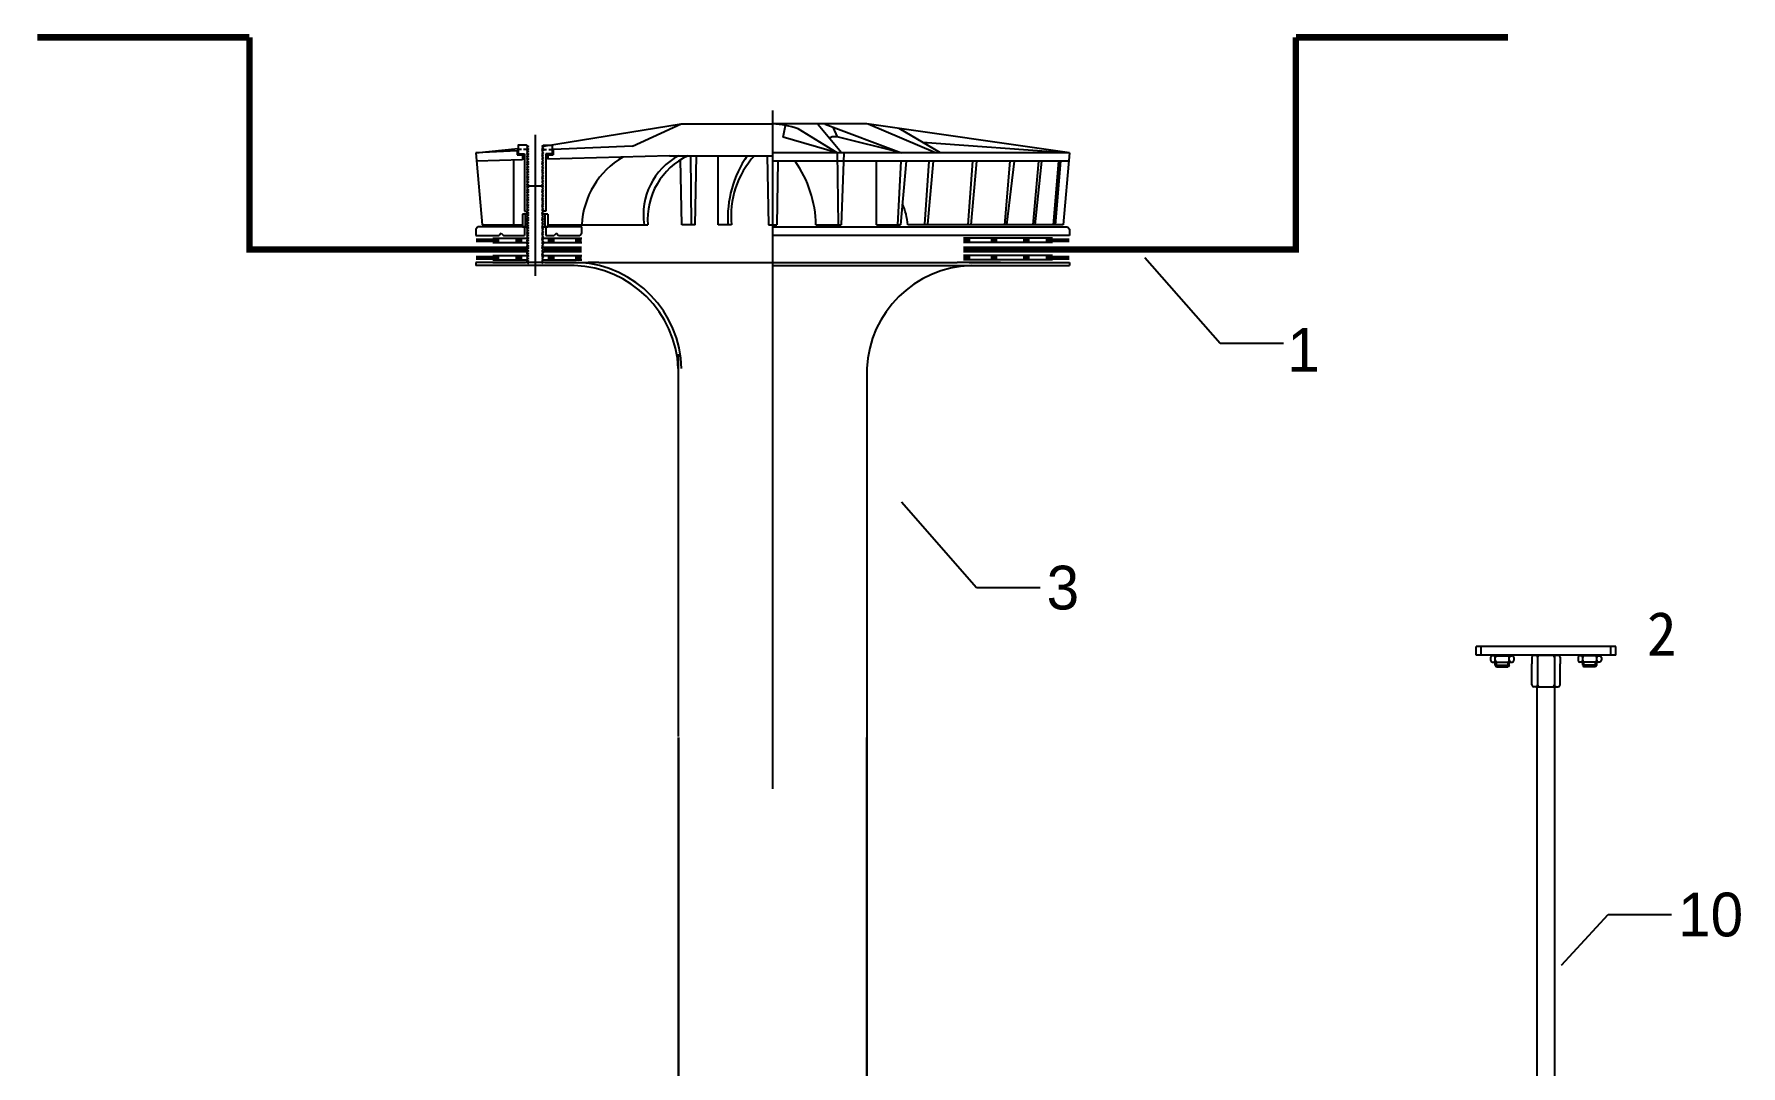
# Model space of a CAD drawing. Extents: x 1635833 to 4277885, y 16914845 to 35313750.
# Drawn here: x 2240076 to 2244760, y 17513145 to 17515974 of the extents above; entities that cross this region are included whole.
import ezdxf

# ---------------------------------------------------------------- set-up
doc = ezdxf.new("R2010")
doc.units = 0
doc.header["$LTSCALE"] = 1000
doc.header["$MEASUREMENT"] = 0
doc.linetypes.add('ACAD_ISO04W100', pattern=[30.5, 24, -3, 0.5, -3])
for name, color, linetype in [('固定系统', 7, 'Continuous'), ('文本', 4, 'Continuous'), ('斗体', 4, 'Continuous'), ('法兰', 7, 'Continuous'), ('轴线', 9, 'ACAD_ISO04W100'), ('防叶罩', 6, 'Continuous')]:
    doc.layers.add(name, color=color, linetype=linetype)
doc.layers.add('雨水管道', color=7, linetype='Continuous', lineweight=30)
doc.styles.get("Standard").update_dxf_attribs({"font": 'gbenor.shx', "bigfont": 'gbcbig.shx'})
doc.dimstyles.new('ISO-25', dxfattribs={"dimtxt": 2.5, "dimasz": 2.5, "dimexe": 1.25, "dimexo": 0.625, "dimtad": 1, "dimtxsty": 'Standard', "dimcen": 2.5, "dimadec": 0, "dimazin": 0, "dimtfac": 1, "dimtmove": 0, "dimatfit": 3, "dimfxl": 0, "dimarcsym": 0})

msp = doc.modelspace()

# ---------------------------------------------------------------- linework, layer by layer
for p, q in [((2241334.765, 17515414.683), (2241433.172, 17515414.683)), ((2241334.765, 17515403.046), (2241430.207, 17515403.046)), ((2241468.996, 17515414.683), (2241579.144, 17515414.683)), ((2241471.961, 17515403.046), (2241579.144, 17515403.046)), ((2242736.599, 17515414.683), (2242626.451, 17515414.683)), ((2242789.381, 17515414.683), (2242626.451, 17515414.683)), ((2242736.599, 17515414.683), (2242626.451, 17515414.683)), ((2242734.634, 17515414.683), (2242626.451, 17515414.683)), ((2242775.389, 17515403.046), (2242626.451, 17515403.046)), ((2242789.381, 17515403.046), (2242626.451, 17515403.046)), ((2242733.634, 17515403.046), (2242626.451, 17515403.046)), ((2242731.721, 17515403.046), (2242626.451, 17515403.046)), ((2242731.721, 17515403.046), (2242626.451, 17515403.046)), ((2242870.831, 17515414.683), (2242736.599, 17515414.683)), ((2242870.831, 17515414.683), (2242772.424, 17515414.683)), ((2242870.831, 17515414.683), (2242774.389, 17515414.683)), ((2242870.831, 17515414.683), (2242774.389, 17515414.683)), ((2242870.831, 17515403.046), (2242775.389, 17515403.046)), ((2242870.831, 17515403.046), (2242775.389, 17515403.046)), ((2242870.831, 17515403.046), (2242777.302, 17515403.046)), ((2242870.831, 17515403.046), (2242777.302, 17515403.046)), ((2241334.765, 17515366.916), (2241433.172, 17515366.916)), ((2241334.765, 17515355.28), (2241430.207, 17515355.28)), ((2241468.996, 17515366.916), (2241579.144, 17515366.916)), ((2241471.961, 17515355.28), (2241579.144, 17515355.28)), ((2242734.634, 17515366.916), (2242626.451, 17515366.916)), ((2242736.599, 17515366.916), (2242626.451, 17515366.916)), ((2242789.381, 17515366.916), (2242626.451, 17515366.916)), ((2242736.599, 17515366.916), (2242626.451, 17515366.916)), ((2242731.721, 17515355.28), (2242626.451, 17515355.28)), ((2242731.721, 17515355.28), (2242626.451, 17515355.28)), ((2242733.634, 17515355.28), (2242626.451, 17515355.28)), ((2242789.381, 17515355.28), (2242626.451, 17515355.28)), ((2242775.389, 17515355.28), (2242626.451, 17515355.28)), ((2242870.831, 17515366.916), (2242736.599, 17515366.916)), ((2242870.831, 17515366.916), (2242772.424, 17515366.916)), ((2242870.831, 17515366.916), (2242774.389, 17515366.916)), ((2242870.831, 17515366.916), (2242774.389, 17515366.916)), ((2242870.831, 17515355.28), (2242775.389, 17515355.28)), ((2242870.831, 17515355.28), (2242775.389, 17515355.28)), ((2242870.831, 17515355.28), (2242777.302, 17515355.28)), ((2242870.831, 17515355.28), (2242777.302, 17515355.28))]:
    msp.add_line(p, q)
for points, const_width in [([(2240666.952, 17515965.526), (2240085.115, 17515965.526)], 17.455), ([(2241428.092, 17515383.689), (2240666.952, 17515383.689), (2240666.952, 17515965.526)], 17.455), ([(2242626.122, 17515383.689), (2243538.643, 17515383.689), (2243538.643, 17515965.526)], 17.455), ([(2243538.643, 17515965.526), (2244120.481, 17515965.526)], 17.455), ([(2241288.797, 17515408.893), (2241353.291, 17515408.893)], 11.637), ([(2241397.072, 17515408.893), (2241415.598, 17515408.893)], 11.637), ([(2241579.144, 17515383.689), (2241474.076, 17515383.689)], 17.455), ([(2241485.917, 17515408.893), (2241504.443, 17515408.893)], 11.637), ([(2241486.116, 17515408.893), (2241504.642, 17515408.893)], 11.637), ([(2241560.618, 17515408.893), (2241579.144, 17515408.893)], 11.637), ([(2242644.977, 17515408.893), (2242626.451, 17515408.893)], 11.637), ([(2242644.977, 17515408.893), (2242626.451, 17515408.893)], 11.637), ([(2242644.977, 17515408.781), (2242626.451, 17515408.781)], 11.637), ([(2242644.977, 17515408.781), (2242626.451, 17515408.781)], 11.637), ([(2242719.48, 17515408.893), (2242700.954, 17515408.893)], 11.637), ([(2242719.48, 17515408.893), (2242700.954, 17515408.893)], 11.637), ([(2242719.48, 17515408.781), (2242700.954, 17515408.781)], 11.637), ([(2242719.48, 17515408.781), (2242700.954, 17515408.781)], 11.637), ([(2242719.679, 17515408.893), (2242701.153, 17515408.893)], 11.637), ([(2242719.679, 17515408.893), (2242701.153, 17515408.893)], 11.637), ([(2242719.679, 17515408.781), (2242701.153, 17515408.781)], 11.637), ([(2242719.679, 17515408.781), (2242701.153, 17515408.781)], 11.637), ([(2242808.524, 17515408.893), (2242789.998, 17515408.893)], 11.637), ([(2242808.524, 17515408.893), (2242789.998, 17515408.893)], 11.637), ([(2242808.524, 17515408.781), (2242789.998, 17515408.781)], 11.637), ([(2242808.524, 17515408.781), (2242789.998, 17515408.781)], 11.637), ([(2242870.831, 17515408.893), (2242852.305, 17515408.893)], 11.637), ([(2242870.831, 17515408.893), (2242852.305, 17515408.893)], 11.637), ([(2242870.831, 17515408.893), (2242852.305, 17515408.893)], 11.637), ([(2242917.024, 17515408.893), (2242852.305, 17515408.893)], 11.637), ([(2242870.831, 17515408.781), (2242852.305, 17515408.781)], 11.637), ([(2242870.831, 17515408.781), (2242852.305, 17515408.781)], 11.637), ([(2242870.831, 17515408.781), (2242852.305, 17515408.781)], 11.637), ([(2242870.831, 17515408.781), (2242852.305, 17515408.781)], 11.637), ([(2241288.797, 17515361.127), (2241353.291, 17515361.127)], 11.637), ([(2241397.072, 17515361.127), (2241415.598, 17515361.127)], 11.637), ([(2241485.917, 17515361.127), (2241504.443, 17515361.127)], 11.637), ([(2241486.116, 17515361.127), (2241504.642, 17515361.127)], 11.637), ([(2241560.618, 17515361.127), (2241579.144, 17515361.127)], 11.637), ([(2242644.977, 17515361.127), (2242626.451, 17515361.127)], 11.637), ([(2242644.977, 17515361.127), (2242626.451, 17515361.127)], 11.637), ([(2242644.977, 17515361.014), (2242626.451, 17515361.014)], 11.637), ([(2242644.977, 17515361.014), (2242626.451, 17515361.014)], 11.637), ([(2242719.48, 17515361.127), (2242700.954, 17515361.127)], 11.637), ([(2242719.48, 17515361.127), (2242700.954, 17515361.127)], 11.637), ([(2242719.48, 17515361.014), (2242700.954, 17515361.014)], 11.637), ([(2242719.48, 17515361.014), (2242700.954, 17515361.014)], 11.637), ([(2242719.679, 17515361.127), (2242701.153, 17515361.127)], 11.637), ([(2242719.679, 17515361.127), (2242701.153, 17515361.127)], 11.637), ([(2242719.679, 17515361.014), (2242701.153, 17515361.014)], 11.637), ([(2242719.679, 17515361.014), (2242701.153, 17515361.014)], 11.637), ([(2242808.524, 17515361.127), (2242789.998, 17515361.127)], 11.637), ([(2242808.524, 17515361.127), (2242789.998, 17515361.127)], 11.637), ([(2242808.524, 17515361.014), (2242789.998, 17515361.014)], 11.637), ([(2242808.524, 17515361.014), (2242789.998, 17515361.014)], 11.637), ([(2242917.024, 17515361.127), (2242852.305, 17515361.127)], 11.637), ([(2242870.831, 17515361.127), (2242852.305, 17515361.127)], 11.637), ([(2242870.831, 17515361.127), (2242852.305, 17515361.127)], 11.637), ([(2242870.831, 17515361.127), (2242852.305, 17515361.127)], 11.637), ([(2242870.831, 17515361.014), (2242852.305, 17515361.014)], 11.637), ([(2242870.831, 17515361.014), (2242852.305, 17515361.014)], 11.637), ([(2242870.831, 17515361.014), (2242852.305, 17515361.014)], 11.637), ([(2242870.831, 17515361.014), (2242852.305, 17515361.014)], 11.637)]:
    msp.add_lwpolyline(points, dxfattribs=dict(const_width=const_width))
at = {"layer": '固定系统'}
for p, q in [((2244032.903, 17514271.267), (2244032.903, 17514295.267)), ((2244416.903, 17514295.267), (2244032.903, 17514295.267)), ((2244416.903, 17514271.267), (2244032.903, 17514271.267)), ((2244047.303, 17514271.267), (2244047.303, 17514295.267)), ((2244085.703, 17514269.79), (2244077.638, 17514269.79)), ((2244085.703, 17514269.79), (2244085.703, 17514271.267)), ((2244085.703, 17514269.79), (2244124.103, 17514269.79)), ((2244085.703, 17514252.25), (2244085.703, 17514269.79)), ((2244088.758, 17514269.79), (2244088.758, 17514271.267)), ((2244121.048, 17514269.79), (2244121.048, 17514271.267)), ((2244124.103, 17514269.79), (2244124.103, 17514271.267)), ((2244124.103, 17514269.79), (2244132.167, 17514269.79)), ((2244124.103, 17514252.25), (2244124.103, 17514269.79)), ((2244192.185, 17514271.267), (2244201.863, 17514271.267)), ((2244193.07, 17514271.267), (2244256.735, 17514271.267)), ((2244201.863, 17514271.267), (2244247.943, 17514271.267)), ((2244247.943, 17514271.267), (2244257.62, 17514271.267)), ((2244325.703, 17514269.79), (2244317.638, 17514269.79)), ((2244325.703, 17514269.79), (2244325.703, 17514271.267)), ((2244325.703, 17514252.25), (2244325.703, 17514269.79)), ((2244364.103, 17514269.79), (2244325.703, 17514269.79)), ((2244328.758, 17514269.79), (2244328.758, 17514271.267)), ((2244361.048, 17514269.79), (2244361.048, 17514271.267)), ((2244364.103, 17514269.79), (2244364.103, 17514271.267)), ((2244364.103, 17514252.25), (2244364.103, 17514269.79)), ((2244364.103, 17514269.79), (2244372.167, 17514269.79)), ((2244402.503, 17514271.267), (2244402.503, 17514295.267)), ((2244416.903, 17514271.267), (2244416.903, 17514295.267)), ((2244072.838, 17514264.99), (2244072.838, 17514257.05)), ((2244077.638, 17514252.25), (2244085.703, 17514252.25)), ((2244085.703, 17514252.25), (2244124.103, 17514252.25)), ((2244085.703, 17514244.21), (2244085.703, 17514252.25)), ((2244085.703, 17514244.21), (2244124.103, 17514244.21)), ((2244085.703, 17514244.21), (2244088.758, 17514239.608)), ((2244088.758, 17514239.608), (2244088.758, 17514252.25)), ((2244088.758, 17514239.608), (2244121.048, 17514239.608)), ((2244121.048, 17514239.608), (2244121.048, 17514252.25)), ((2244124.103, 17514244.21), (2244121.048, 17514239.608)), ((2244124.103, 17514252.25), (2244132.167, 17514252.25)), ((2244124.103, 17514244.21), (2244124.103, 17514252.25)), ((2244136.967, 17514264.99), (2244136.967, 17514257.05)), ((2244186.425, 17514190.163), (2244186.425, 17514247.692)), ((2244263.38, 17514190.163), (2244263.38, 17514247.692)), ((2244312.838, 17514264.99), (2244312.838, 17514257.05)), ((2244325.703, 17514252.25), (2244317.638, 17514252.25)), ((2244325.703, 17514244.21), (2244325.703, 17514252.25)), ((2244364.103, 17514252.25), (2244325.703, 17514252.25)), ((2244325.703, 17514244.21), (2244328.758, 17514239.608)), ((2244364.103, 17514244.21), (2244325.703, 17514244.21)), ((2244328.758, 17514239.608), (2244328.758, 17514252.25)), ((2244361.048, 17514239.608), (2244328.758, 17514239.608)), ((2244361.048, 17514239.608), (2244361.048, 17514252.25)), ((2244364.103, 17514244.21), (2244361.048, 17514239.608)), ((2244364.103, 17514244.21), (2244364.103, 17514252.25)), ((2244372.167, 17514252.25), (2244364.103, 17514252.25)), ((2244376.967, 17514264.99), (2244376.967, 17514257.05)), ((2244201.863, 17514184.403), (2244192.185, 17514184.403)), ((2244201.863, 17514184.403), (2244247.943, 17514184.403)), ((2244247.943, 17514184.403), (2244257.62, 17514184.403))]:
    msp.add_line(p, q, dxfattribs=at)
at = {"layer": '固定系统', "ltscale": 0.2}
for p, q in [((2244186.425, 17514265.507), (2244186.425, 17514247.692)), ((2244201.846, 17514265.499), (2244201.846, 17514190.172)), ((2244247.959, 17514265.499), (2244247.959, 17514190.172)), ((2244263.38, 17514265.507), (2244263.38, 17514247.692)), ((2244200.755, 17512490.678), (2244200.755, 17514184.403)), ((2244248.755, 17512490.678), (2244248.755, 17514184.403))]:
    msp.add_line(p, q, dxfattribs=at)
at = {"layer": '固定系统'}
for centre, radius, start, end in [((2244077.638, 17514264.99), 4.8, 90, 180), ((2244080.916, 17514264.988), 4.8, 359.938091, 89.938091), ((2244090.489, 17514264.988), 4.8, 90.061909, 180.061909), ((2244119.316, 17514264.988), 4.8, 359.938091, 89.938091), ((2244128.889, 17514264.988), 4.8, 90.061909, 180.061909), ((2244132.167, 17514264.99), 4.8, 0, 90), ((2244192.185, 17514265.507), 5.76, 90, 180), ((2244196.119, 17514265.505), 5.76, 359.938091, 89.938091), ((2244207.606, 17514265.505), 5.76, 90.061909, 180.061909), ((2244242.199, 17514265.505), 5.76, 359.938091, 89.938091), ((2244253.686, 17514265.505), 5.76, 90.061909, 180.061909), ((2244257.62, 17514265.507), 5.76, 0, 90), ((2244317.638, 17514264.99), 4.8, 90, 180), ((2244320.916, 17514264.988), 4.8, 359.938091, 89.938091), ((2244330.489, 17514264.988), 4.8, 90.061909, 180.061909), ((2244359.316, 17514264.988), 4.8, 359.938091, 89.938091), ((2244368.889, 17514264.988), 4.8, 90.061909, 180.061909), ((2244372.167, 17514264.99), 4.8, 0, 90), ((2244077.638, 17514257.05), 4.8, 180, 270), ((2244080.916, 17514257.051), 4.8, 270.061909, 0.061909), ((2244090.489, 17514257.051), 4.8, 179.938091, 269.938091), ((2244119.316, 17514257.051), 4.8, 270.061909, 0.061909), ((2244128.889, 17514257.051), 4.8, 179.938091, 269.938091), ((2244132.167, 17514257.05), 4.8, 270, 0), ((2244317.638, 17514257.05), 4.8, 180, 270), ((2244320.916, 17514257.051), 4.8, 270.061909, 0.061909), ((2244330.489, 17514257.051), 4.8, 179.938091, 269.938091), ((2244359.316, 17514257.051), 4.8, 270.061909, 0.061909), ((2244368.889, 17514257.051), 4.8, 179.938091, 269.938091), ((2244372.167, 17514257.05), 4.8, 270, 0), ((2244192.185, 17514190.163), 5.76, 180, 270), ((2244196.119, 17514190.165), 5.76, 270.061909, 0.061909), ((2244207.606, 17514190.165), 5.76, 179.938091, 269.938091), ((2244242.199, 17514190.165), 5.76, 270.061909, 0.061909), ((2244253.686, 17514190.165), 5.76, 179.938091, 269.938091), ((2244257.62, 17514190.163), 5.76, 270, 0)]:
    msp.add_arc(centre, radius, start, end, dxfattribs=at)
at = {"layer": '斗体', "color": 3}
for p, q in [((2241413.288, 17515658.067), (2241404.419, 17515658.067)), ((2241431.689, 17515658.067), (2241419.627, 17515658.067)), ((2241421.992, 17515646.431), (2241421.992, 17515488.833)), ((2241427.81, 17515669.704), (2241433.629, 17515666.213)), ((2241433.629, 17515666.213), (2241427.81, 17515662.722)), ((2241427.81, 17515662.722), (2241433.629, 17515659.231)), ((2241433.629, 17515659.231), (2241427.81, 17515655.74)), ((2241427.81, 17515655.74), (2241433.629, 17515652.249)), ((2241433.629, 17515652.249), (2241427.81, 17515648.758)), ((2241427.81, 17515648.758), (2241433.629, 17515645.267)), ((2241433.629, 17515645.267), (2241427.81, 17515641.776)), ((2241427.81, 17515641.776), (2241433.629, 17515638.285)), ((2241433.629, 17515638.285), (2241427.81, 17515634.794)), ((2241427.81, 17515634.794), (2241433.629, 17515631.303)), ((2241433.629, 17515631.303), (2241427.81, 17515627.812)), ((2241427.81, 17515627.812), (2241433.629, 17515624.321)), ((2241474.357, 17515669.704), (2241468.539, 17515666.213)), ((2241468.539, 17515666.213), (2241474.357, 17515662.722)), ((2241474.357, 17515662.722), (2241468.539, 17515659.231)), ((2241468.539, 17515659.231), (2241474.357, 17515655.74)), ((2241474.357, 17515655.74), (2241468.539, 17515652.249)), ((2241468.539, 17515652.249), (2241474.357, 17515648.758)), ((2241474.357, 17515648.758), (2241468.539, 17515645.267)), ((2241468.539, 17515645.267), (2241474.357, 17515641.776)), ((2241474.357, 17515641.776), (2241468.539, 17515638.285)), ((2241468.539, 17515638.285), (2241474.357, 17515634.794)), ((2241474.357, 17515634.794), (2241468.539, 17515631.303)), ((2241468.539, 17515631.303), (2241474.357, 17515627.812)), ((2241474.357, 17515627.812), (2241468.539, 17515624.321)), ((2241470.479, 17515658.067), (2241482.541, 17515658.067)), ((2241480.176, 17515646.431), (2241480.176, 17515488.833)), ((2241488.762, 17515658.067), (2241497.631, 17515658.067)), ((2241433.629, 17515624.321), (2241427.81, 17515620.83)), ((2241427.81, 17515620.83), (2241433.629, 17515617.339)), ((2241433.629, 17515617.339), (2241427.81, 17515613.848)), ((2241427.81, 17515613.848), (2241433.629, 17515610.357)), ((2241433.629, 17515610.357), (2241427.81, 17515606.866)), ((2241427.81, 17515606.866), (2241433.629, 17515603.375)), ((2241433.629, 17515603.375), (2241427.81, 17515599.884)), ((2241427.81, 17515599.884), (2241433.629, 17515596.393)), ((2241433.629, 17515596.393), (2241427.81, 17515592.902)), ((2241427.81, 17515592.902), (2241433.629, 17515589.411)), ((2241433.629, 17515589.411), (2241427.81, 17515585.92)), ((2241427.81, 17515585.92), (2241433.629, 17515582.429)), ((2241433.629, 17515582.429), (2241427.81, 17515578.938)), ((2241427.81, 17515578.938), (2241433.629, 17515575.446)), ((2241468.539, 17515624.321), (2241474.357, 17515620.83)), ((2241474.357, 17515620.83), (2241468.539, 17515617.339)), ((2241468.539, 17515617.339), (2241474.357, 17515613.848)), ((2241474.357, 17515613.848), (2241468.539, 17515610.357)), ((2241468.539, 17515610.357), (2241474.357, 17515606.866)), ((2241474.357, 17515606.866), (2241468.539, 17515603.375)), ((2241468.539, 17515603.375), (2241474.357, 17515599.884)), ((2241474.357, 17515599.884), (2241468.539, 17515596.393)), ((2241468.539, 17515596.393), (2241474.357, 17515592.902)), ((2241474.357, 17515592.902), (2241468.539, 17515589.411)), ((2241468.539, 17515589.411), (2241474.357, 17515585.92)), ((2241474.357, 17515585.92), (2241468.539, 17515582.429)), ((2241468.539, 17515582.429), (2241474.357, 17515578.938)), ((2241474.357, 17515578.938), (2241468.539, 17515575.446)), ((2241433.629, 17515575.446), (2241427.81, 17515571.955)), ((2241427.81, 17515571.955), (2241433.629, 17515568.464)), ((2241433.629, 17515568.464), (2241427.81, 17515564.973)), ((2241427.81, 17515564.973), (2241433.629, 17515561.482)), ((2241433.629, 17515561.482), (2241427.81, 17515557.991)), ((2241428.914, 17515558.654), (2241427.81, 17515557.991)), ((2241427.81, 17515557.991), (2241433.629, 17515554.5)), ((2241427.81, 17515557.991), (2241433.629, 17515554.5)), ((2241433.629, 17515554.5), (2241427.81, 17515551.009)), ((2241433.629, 17515554.5), (2241427.81, 17515551.009)), ((2241427.81, 17515551.009), (2241433.629, 17515547.518)), ((2241427.81, 17515551.009), (2241433.629, 17515547.518)), ((2241433.629, 17515547.518), (2241427.81, 17515544.027)), ((2241433.629, 17515547.518), (2241427.81, 17515544.027)), ((2241427.81, 17515544.027), (2241433.629, 17515540.536)), ((2241427.81, 17515544.027), (2241433.629, 17515540.536)), ((2241433.629, 17515540.536), (2241427.81, 17515537.045)), ((2241433.629, 17515540.536), (2241427.81, 17515537.045)), ((2241427.81, 17515537.045), (2241433.629, 17515533.554)), ((2241427.81, 17515537.045), (2241433.629, 17515533.554)), ((2241433.629, 17515533.554), (2241427.81, 17515530.063)), ((2241433.629, 17515533.554), (2241427.81, 17515530.063)), ((2241433.629, 17515533.554), (2241427.81, 17515530.063)), ((2241428.914, 17515558.654), (2241473.254, 17515558.654)), ((2241468.539, 17515575.446), (2241474.357, 17515571.955)), ((2241474.357, 17515571.955), (2241468.539, 17515568.464)), ((2241468.539, 17515568.464), (2241474.357, 17515564.973)), ((2241474.357, 17515564.973), (2241468.539, 17515561.482)), ((2241468.539, 17515561.482), (2241474.357, 17515557.991)), ((2241474.357, 17515557.991), (2241468.539, 17515554.5)), ((2241474.357, 17515557.991), (2241468.539, 17515554.5)), ((2241468.539, 17515554.5), (2241474.357, 17515551.009)), ((2241468.539, 17515554.5), (2241474.357, 17515551.009)), ((2241474.357, 17515551.009), (2241468.539, 17515547.518)), ((2241474.357, 17515551.009), (2241468.539, 17515547.518)), ((2241468.539, 17515547.518), (2241474.357, 17515544.027)), ((2241468.539, 17515547.518), (2241474.357, 17515544.027)), ((2241474.357, 17515544.027), (2241468.539, 17515540.536)), ((2241474.357, 17515544.027), (2241468.539, 17515540.536)), ((2241468.539, 17515540.536), (2241474.357, 17515537.045)), ((2241468.539, 17515540.536), (2241474.357, 17515537.045)), ((2241474.357, 17515537.045), (2241468.539, 17515533.554)), ((2241474.357, 17515537.045), (2241468.539, 17515533.554)), ((2241468.539, 17515533.554), (2241474.357, 17515530.063)), ((2241468.539, 17515533.554), (2241474.357, 17515530.063)), ((2241468.539, 17515533.554), (2241474.357, 17515530.063)), ((2241473.254, 17515558.654), (2241474.357, 17515557.991)), ((2241421.992, 17515488.833), (2241428.914, 17515488.833)), ((2241427.81, 17515530.063), (2241433.629, 17515526.572)), ((2241427.81, 17515530.063), (2241433.629, 17515526.572)), ((2241427.81, 17515530.063), (2241433.629, 17515526.572)), ((2241433.629, 17515526.572), (2241427.81, 17515523.081)), ((2241433.629, 17515526.572), (2241427.81, 17515523.081)), ((2241427.81, 17515523.081), (2241433.629, 17515519.59)), ((2241427.81, 17515523.081), (2241433.629, 17515519.59)), ((2241433.629, 17515519.59), (2241427.81, 17515516.099)), ((2241433.629, 17515519.59), (2241427.81, 17515516.099)), ((2241427.81, 17515516.099), (2241433.629, 17515512.608)), ((2241427.81, 17515516.099), (2241433.629, 17515512.608)), ((2241433.629, 17515512.608), (2241427.81, 17515509.117)), ((2241433.629, 17515512.608), (2241427.81, 17515509.117)), ((2241428.914, 17515509.779), (2241427.81, 17515509.117)), ((2241427.81, 17515509.117), (2241433.629, 17515505.626)), ((2241433.629, 17515505.626), (2241427.81, 17515502.135)), ((2241427.81, 17515502.135), (2241433.629, 17515498.644)), ((2241433.629, 17515498.644), (2241427.81, 17515495.153)), ((2241427.81, 17515495.153), (2241433.629, 17515491.662)), ((2241433.629, 17515491.662), (2241427.81, 17515488.171)), ((2241427.81, 17515488.171), (2241433.629, 17515484.68)), ((2241433.629, 17515484.68), (2241427.81, 17515481.189)), ((2241474.357, 17515530.063), (2241468.539, 17515526.572)), ((2241474.357, 17515530.063), (2241468.539, 17515526.572)), ((2241474.357, 17515530.063), (2241468.539, 17515526.572)), ((2241468.539, 17515526.572), (2241474.357, 17515523.081)), ((2241468.539, 17515526.572), (2241474.357, 17515523.081)), ((2241474.357, 17515523.081), (2241468.539, 17515519.59)), ((2241474.357, 17515523.081), (2241468.539, 17515519.59)), ((2241468.539, 17515519.59), (2241474.357, 17515516.099)), ((2241468.539, 17515519.59), (2241474.357, 17515516.099)), ((2241474.357, 17515516.099), (2241468.539, 17515512.608)), ((2241474.357, 17515516.099), (2241468.539, 17515512.608)), ((2241468.539, 17515512.608), (2241474.357, 17515509.117)), ((2241468.539, 17515512.608), (2241474.357, 17515509.117)), ((2241474.357, 17515509.117), (2241468.539, 17515505.626)), ((2241468.539, 17515505.626), (2241474.357, 17515502.135)), ((2241474.357, 17515502.135), (2241468.539, 17515498.644)), ((2241468.539, 17515498.644), (2241474.357, 17515495.153)), ((2241474.357, 17515495.153), (2241468.539, 17515491.662)), ((2241468.539, 17515491.662), (2241474.357, 17515488.171)), ((2241474.357, 17515488.171), (2241468.539, 17515484.68)), ((2241468.539, 17515484.68), (2241474.357, 17515481.189)), ((2241473.254, 17515511.578), (2241474.357, 17515510.916)), ((2241480.176, 17515488.833), (2241473.254, 17515488.833)), ((2241416.174, 17515480.394), (2241416.174, 17515445.484)), ((2241432.146, 17515480.394), (2241416.174, 17515480.394)), ((2241416.174, 17515445.484), (2241432.146, 17515445.484)), ((2241424.16, 17515480.394), (2241424.16, 17515445.484)), ((2241427.81, 17515481.189), (2241433.629, 17515477.698)), ((2241433.629, 17515477.698), (2241427.81, 17515474.207)), ((2241427.81, 17515474.207), (2241433.629, 17515470.716)), ((2241433.629, 17515470.716), (2241427.81, 17515467.225)), ((2241427.81, 17515467.225), (2241433.629, 17515463.734)), ((2241433.629, 17515463.734), (2241427.81, 17515460.243)), ((2241427.81, 17515460.243), (2241433.629, 17515456.752)), ((2241433.629, 17515456.752), (2241427.81, 17515453.261)), ((2241427.81, 17515453.261), (2241433.629, 17515449.77)), ((2241433.629, 17515449.77), (2241427.81, 17515446.279)), ((2241427.81, 17515446.279), (2241433.629, 17515442.788)), ((2241433.629, 17515442.867), (2241427.81, 17515439.376)), ((2241427.81, 17515439.376), (2241433.629, 17515435.885)), ((2241474.357, 17515481.189), (2241468.539, 17515477.698)), ((2241468.539, 17515477.698), (2241474.357, 17515474.207)), ((2241474.357, 17515474.207), (2241468.539, 17515470.716)), ((2241468.539, 17515470.716), (2241474.357, 17515467.225)), ((2241474.357, 17515467.225), (2241468.539, 17515463.734)), ((2241468.539, 17515463.734), (2241474.357, 17515460.243)), ((2241474.357, 17515460.243), (2241468.539, 17515456.752)), ((2241468.539, 17515456.752), (2241474.357, 17515453.261)), ((2241474.357, 17515453.261), (2241468.539, 17515449.77)), ((2241468.539, 17515449.77), (2241474.357, 17515446.279)), ((2241474.357, 17515446.279), (2241468.539, 17515442.788)), ((2241468.539, 17515442.867), (2241474.357, 17515439.376)), ((2241474.357, 17515439.376), (2241468.539, 17515435.885)), ((2241485.994, 17515480.394), (2241470.022, 17515480.394)), ((2241470.022, 17515445.484), (2241485.994, 17515445.484)), ((2241478.008, 17515480.394), (2241478.008, 17515445.484)), ((2241485.994, 17515480.394), (2241485.994, 17515445.484)), ((2241433.629, 17515435.885), (2241427.81, 17515432.394)), ((2241427.81, 17515432.394), (2241433.629, 17515428.903)), ((2241433.629, 17515428.903), (2241427.81, 17515425.412)), ((2241427.81, 17515425.412), (2241433.629, 17515421.921)), ((2241433.629, 17515421.921), (2241427.81, 17515418.43)), ((2241427.81, 17515418.43), (2241433.629, 17515414.939)), ((2241433.629, 17515414.939), (2241427.81, 17515411.448)), ((2241427.81, 17515411.448), (2241433.629, 17515407.957)), ((2241433.629, 17515407.957), (2241427.81, 17515404.466)), ((2241427.81, 17515404.466), (2241433.629, 17515400.975)), ((2241427.81, 17515404.466), (2241433.629, 17515400.975)), ((2241433.629, 17515400.975), (2241427.81, 17515397.484)), ((2241427.81, 17515397.484), (2241433.629, 17515393.993)), ((2241433.629, 17515393.993), (2241427.81, 17515390.502)), ((2241468.539, 17515435.885), (2241474.357, 17515432.394)), ((2241474.357, 17515432.394), (2241468.539, 17515428.903)), ((2241468.539, 17515428.903), (2241474.357, 17515425.412)), ((2241474.357, 17515425.412), (2241468.539, 17515421.921)), ((2241468.539, 17515421.921), (2241474.357, 17515418.43)), ((2241474.357, 17515418.43), (2241468.539, 17515414.939)), ((2241468.539, 17515414.939), (2241474.357, 17515411.448)), ((2241474.357, 17515411.448), (2241468.539, 17515407.957)), ((2241468.539, 17515407.957), (2241474.357, 17515404.466)), ((2241474.357, 17515404.466), (2241468.539, 17515400.975)), ((2241474.357, 17515404.466), (2241468.539, 17515400.975)), ((2241468.539, 17515400.975), (2241474.357, 17515397.484)), ((2241474.357, 17515397.484), (2241468.539, 17515393.993)), ((2241468.539, 17515393.993), (2241474.357, 17515390.502)), ((2241427.81, 17515390.502), (2241433.629, 17515387.011)), ((2241433.629, 17515387.011), (2241427.81, 17515383.52)), ((2241427.81, 17515383.52), (2241433.629, 17515380.029)), ((2241433.629, 17515380.029), (2241427.81, 17515376.538)), ((2241427.81, 17515376.538), (2241433.629, 17515373.046)), ((2241433.629, 17515373.046), (2241427.81, 17515369.555)), ((2241427.81, 17515369.555), (2241433.629, 17515366.064)), ((2241427.81, 17515369.551), (2241433.629, 17515366.06)), ((2241433.629, 17515366.06), (2241427.81, 17515362.569)), ((2241427.81, 17515362.569), (2241433.629, 17515359.078)), ((2241433.629, 17515359.078), (2241427.81, 17515355.587)), ((2241427.81, 17515355.587), (2241433.629, 17515352.096)), ((2241433.629, 17515352.096), (2241427.81, 17515348.605)), ((2241427.81, 17515348.605), (2241433.629, 17515345.114)), ((2241474.357, 17515390.502), (2241468.539, 17515387.011)), ((2241468.539, 17515387.011), (2241474.357, 17515383.52)), ((2241474.357, 17515383.52), (2241468.539, 17515380.029)), ((2241468.539, 17515380.029), (2241474.357, 17515376.538)), ((2241474.357, 17515376.538), (2241468.539, 17515373.046)), ((2241468.539, 17515373.046), (2241474.357, 17515369.555)), ((2241474.357, 17515369.555), (2241468.539, 17515366.064)), ((2241474.357, 17515369.551), (2241468.539, 17515366.06)), ((2241468.539, 17515366.06), (2241474.357, 17515362.569)), ((2241474.357, 17515362.569), (2241468.539, 17515359.078)), ((2241468.539, 17515359.078), (2241474.357, 17515355.587)), ((2241474.357, 17515355.587), (2241468.539, 17515352.096)), ((2241468.539, 17515352.096), (2241474.357, 17515348.605)), ((2241474.357, 17515348.605), (2241468.539, 17515345.114))]:
    msp.add_line(p, q, dxfattribs=at)
at = {"layer": '斗体'}
for p, q in [((2242403.026, 17515421.91), (2242144.109, 17515421.91)), ((2241288.225, 17515348.158), (2241288.225, 17515339.431)), ((2241563.485, 17515348.158), (2241288.225, 17515348.158)), ((2241334.765, 17515348.206), (2241424.304, 17515348.206)), ((2241477.96, 17515348.206), (2241596.591, 17515348.206)), ((2241625.683, 17515348.206), (2241596.591, 17515348.206)), ((2241625.683, 17515348.206), (2242609.004, 17515348.206)), ((2242727.636, 17515348.206), (2242609.004, 17515348.206)), ((2242727.636, 17515348.206), (2242609.004, 17515348.206)), ((2242642.11, 17515348.158), (2242917.37, 17515348.158)), ((2242917.37, 17515348.158), (2242917.37, 17515339.431)), ((2242917.37, 17515348.158), (2242917.37, 17515339.431)), ((2242917.37, 17515348.158), (2242917.37, 17515339.431)), ((2242917.37, 17515348.158), (2242917.37, 17515339.431)), ((2242917.37, 17515348.158), (2242917.37, 17515339.431)), ((2241558.446, 17515339.431), (2241288.225, 17515339.431)), ((2242102.798, 17515339.431), (2242917.37, 17515339.431)), ((2241843.88, 17515096.539), (2241843.88, 17514087.051)), ((2241843.88, 17515057.239), (2241843.88, 17514047.752)), ((2242361.715, 17515057.239), (2242361.715, 17514045.82))]:
    msp.add_line(p, q, dxfattribs=at)
at = {"layer": '斗体', "color": 3}
for points in [[(2241427.81, 17515669.704), (2241404.537, 17515669.704), (2241404.537, 17515646.431), (2241421.992, 17515646.431)], [(2241474.357, 17515669.704), (2241497.631, 17515669.704), (2241497.631, 17515646.431), (2241480.176, 17515646.431)]]:
    msp.add_lwpolyline(points, dxfattribs=at)
at = {"layer": '斗体'}
for centre, radius, start, end in [((2241554.862, 17515050.796), 297.816, 1.239639, 86.8362), ((2241549.553, 17515044.982), 294.583, 2.384698, 88.269927), ((2242656.043, 17515044.982), 294.583, 91.730073, 177.615302)]:
    msp.add_arc(centre, radius, start, end, dxfattribs=at)
at = {"layer": '法兰'}
for p, q in [((2241294.044, 17515445.484), (2241288.225, 17515439.666)), ((2241288.225, 17515439.666), (2241288.225, 17515422.21)), ((2241422.048, 17515445.484), (2241294.044, 17515445.484)), ((2241422.048, 17515445.484), (2241422.048, 17515422.21)), ((2241579.144, 17515445.484), (2241480.232, 17515445.484)), ((2241480.232, 17515445.484), (2241480.232, 17515422.21)), ((2241579.144, 17515428.029), (2241579.144, 17515445.484)), ((2242102.798, 17515445.484), (2242725.364, 17515445.484)), ((2242626.451, 17515445.484), (2242725.364, 17515445.484)), ((2242725.364, 17515445.484), (2242911.552, 17515445.484)), ((2242783.547, 17515445.484), (2242911.552, 17515445.484)), ((2242911.552, 17515445.484), (2242917.37, 17515439.666)), ((2242911.552, 17515445.484), (2242917.37, 17515439.666)), ((2242911.552, 17515445.484), (2242917.37, 17515439.666)), ((2242911.552, 17515445.484), (2242917.37, 17515439.666)), ((2242917.37, 17515439.666), (2242917.37, 17515422.21)), ((2242917.37, 17515439.666), (2242917.37, 17515422.21)), ((2242917.37, 17515439.666), (2242917.37, 17515422.21)), ((2242917.37, 17515439.666), (2242917.37, 17515422.21)), ((2241288.225, 17515422.21), (2241352.228, 17515422.21)), ((2241358.046, 17515428.029), (2241352.228, 17515422.21)), ((2241358.046, 17515428.029), (2241363.864, 17515422.21)), ((2241363.864, 17515422.21), (2241422.048, 17515422.21)), ((2241480.232, 17515422.21), (2241503.505, 17515422.21)), ((2241509.324, 17515428.029), (2241503.505, 17515422.21)), ((2241509.324, 17515428.029), (2241515.142, 17515422.21)), ((2241515.142, 17515422.21), (2241573.326, 17515422.21)), ((2241573.326, 17515422.21), (2241579.144, 17515428.029)), ((2242853.368, 17515422.21), (2242102.798, 17515422.21)), ((2242917.37, 17515422.21), (2242853.368, 17515422.21)), ((2242917.37, 17515422.21), (2242853.368, 17515422.21)), ((2242917.37, 17515422.21), (2242853.368, 17515422.21)), ((2242917.37, 17515422.21), (2242853.368, 17515422.21)), ((2242917.37, 17515422.21), (2242853.368, 17515422.21))]:
    msp.add_line(p, q, dxfattribs=at)
at = {"layer": '轴线', "ltscale": 2}
msp.add_line((2242102.798, 17515764.677), (2242102.798, 17513904.235), dxfattribs=at)
at = {"layer": '轴线'}
msp.add_line((2241451.017, 17515697.718), (2241451.225, 17515311.289), dxfattribs=at)
at = {"layer": '防叶罩', "lineweight": 25}
for p, q in [((2241474.263, 17515666.919), (2241851.67, 17515728.266)), ((2241718.203, 17515667.437), (2241851.67, 17515728.266)), ((2241851.67, 17515728.266), (2242102.798, 17515728.266)), ((2242361.715, 17515728.266), (2242102.798, 17515728.266)), ((2242917.37, 17515649.01), (2242361.69, 17515728.266)), ((2242563.363, 17515649.009), (2242450.253, 17515715.635)), ((2242513.971, 17515678.103), (2242917.37, 17515649.01)), ((2241288.2, 17515649.008), (2241404.596, 17515660.213)), ((2241401.684, 17515653.872), (2241288.225, 17515649.01)), ((2241288.225, 17515649.01), (2241305.495, 17515451.15)), ((2241416.23, 17515629.374), (2241290.255, 17515625.752)), ((2241392.77, 17515451.15), (2241392.77, 17515628.693)), ((2241401.684, 17515653.872), (2241401.684, 17515642.859)), ((2241401.684, 17515642.859), (2241416.23, 17515642.859)), ((2241404.596, 17515653.997), (2241404.537, 17515653.994)), ((2241416.23, 17515642.859), (2241416.23, 17515629.366)), ((2241422.051, 17515629.542), (2241421.992, 17515629.54)), ((2241486.05, 17515642.859), (2241500.596, 17515642.859)), ((2241486.05, 17515642.859), (2241486.05, 17515631.369)), ((2241820.242, 17515640.991), (2241486.05, 17515631.382)), ((2241718.203, 17515667.437), (2241500.596, 17515658.111)), ((2241500.596, 17515658.111), (2241500.596, 17515642.859)), ((2241820.242, 17515640.991), (2242102.798, 17515640.991)), ((2242088.252, 17515640.991), (2242091.161, 17515451.15)), ((2242117.11, 17515625.752), (2242114.434, 17515451.15)), ((2242280.187, 17515649.009), (2242282.771, 17515451.15)), ((2242298.526, 17515649.009), (2242291.132, 17515451.15)), ((2242454.94, 17515625.752), (2242445.519, 17515451.15)), ((2242469.197, 17515625.752), (2242453.88, 17515451.15)), ((2242531.499, 17515625.752), (2242519.305, 17515453.077)), ((2242542.847, 17515625.752), (2242527.699, 17515453.077)), ((2242651.005, 17515625.752), (2242638.675, 17515451.15)), ((2242662.386, 17515625.752), (2242647.068, 17515451.15)), ((2242754.035, 17515625.752), (2242738.795, 17515451.15)), ((2242765.415, 17515625.752), (2242744.358, 17515451.15)), ((2242831.906, 17515625.752), (2242816.667, 17515451.15)), ((2242840.378, 17515625.752), (2242822.229, 17515451.15)), ((2242887.529, 17515625.752), (2242872.289, 17515451.15)), ((2242893.091, 17515625.752), (2242877.852, 17515451.15)), ((2242917.37, 17515649.01), (2242900.101, 17515451.15)), ((2241305.495, 17515451.15), (2241416.174, 17515451.15)), ((2241485.994, 17515451.15), (2241579.141, 17515451.15)), ((2242091.161, 17515451.15), (2242102.798, 17515451.15)), ((2242102.798, 17515451.15), (2242114.434, 17515451.15)), ((2242900.095, 17515451.15), (2242473.363, 17515451.15))]:
    msp.add_line(p, q, dxfattribs=at)
at = {"layer": '防叶罩'}
for p, q in [((2242131.996, 17515692.018), (2242138.42, 17515724.158)), ((2242228.059, 17515727.125), (2242227.543, 17515726.39)), ((2242227.543, 17515726.39), (2242227.686, 17515725.618)), ((2242291.979, 17515649.009), (2242227.686, 17515725.618)), ((2242247.377, 17515727.298), (2242456.324, 17515649.009)), ((2242268.018, 17515719.565), (2242279.675, 17515692.25)), ((2242549.368, 17515649.009), (2242365.317, 17515727.749)), ((2242280.187, 17515649.009), (2242131.996, 17515692.018)), ((2242280.187, 17515649.009), (2242172.934, 17515714.43)), ((2242266.581, 17515692.25), (2242258.754, 17515688.599)), ((2242279.675, 17515692.25), (2242266.581, 17515692.25)), ((2242456.324, 17515649.009), (2242279.675, 17515692.25)), ((2241853.425, 17515451.15), (2241849.754, 17515629.575)), ((2241880.029, 17515451.15), (2241878.148, 17515640.991)), ((2241889.836, 17515451.15), (2241893.742, 17515640.991)), ((2241953.444, 17515451.15), (2241953.444, 17515640.991)), ((2242917.37, 17515649.01), (2242102.798, 17515649.009)), ((2242915.34, 17515625.752), (2242102.798, 17515625.752)), ((2242387.585, 17515451.15), (2242387.585, 17515625.752)), ((2241579.141, 17515451.15), (2241760.391, 17515451.15)), ((2241889.836, 17515451.15), (2241853.425, 17515451.15)), ((2241989.855, 17515451.15), (2241953.444, 17515451.15)), ((2242221.668, 17515451.15), (2242291.132, 17515451.15)), ((2242387.585, 17515451.15), (2242453.88, 17515451.15))]:
    msp.add_line(p, q, dxfattribs=at)
at = {"layer": '防叶罩', "color": 4, "lineweight": 0}
for p, q in [((2241288.225, 17515339.431), (2241451.14, 17515339.431)), ((2241451.14, 17515339.431), (2241558.446, 17515339.431))]:
    msp.add_line(p, q, dxfattribs=at)
at = {"layer": '防叶罩'}
msp.add_arc((2242094.981, 17515503.971), 224.432, 69.675632, 88.004007, dxfattribs=at)
at = {"layer": '防叶罩', "lineweight": 25}
for centre, radius, start, end in [((2241806.725, 17515440.554), 227.83, 120.281563, 177.334391), ((2241930.955, 17515480.007), 182.665, 118.199755, 189.089555), ((2241952.499, 17515466.525), 192.722, 115.140667, 184.576008), ((2242282.453, 17515469.084), 302.936, 145.426106, 183.393911), ((2242234.377, 17515475.439), 245.725, 137.644697, 185.672802), ((2241911.824, 17515446.028), 309.886, 0.94709, 35.448455), ((2242315.093, 17515442.308), 158.517, 3.197697, 24.839229)]:
    msp.add_arc(centre, radius, start, end, dxfattribs=at)
at = {"layer": '雨水管道'}
for p, q in [((2241844.113, 17514045.82), (2241844.113, 17512025.366)), ((2242361.715, 17514045.82), (2242361.715, 17512023.864))]:
    msp.add_line(p, q, dxfattribs=at)

# ---------------------------------------------------------------- texts
at = {"layer": '文本', "ltscale": 0.2, "char_height": 120, "attachment_point": 1}
for s, insert in [('{\\fￋￎￌﾣﾤ|b0|i0|c134|p54;1}', (2243515.057, 17515168.237)), ('{\\fￋￎￌﾣﾤ|b0|i0|c134|p54;3}', (2242854.635, 17514516.548)), ('{\\fSimSun|b0|i0|c134|p54;2}', (2244501.788, 17514390.086)), ('{\\fￋￎￌﾣﾤ|b0|i0|c134|p54;10}', (2244587.376, 17513619.92))]:
    msp.add_mtext(s, dxfattribs=dict(at, insert=insert))

# ---------------------------------------------------------------- leaders
at = {"layer": '文本'}
for points in [[(2243124.458, 17515361.995), (2243330.383, 17515126.93), (2243504.736, 17515126.93)], [(2242456.357, 17514691.613), (2242662.282, 17514456.548), (2242836.635, 17514456.548)]]:
    msp.add_leader(points, dimstyle='ISO-25', override={"dimscale": 1, "dimtad": 0, "dimclrd": 7}, dxfattribs=at)
at = {"layer": '文本', "ltscale": 0.2}
msp.add_leader([(2244266.984, 17513421.06), (2244395.022, 17513559.92), (2244569.376, 17513559.92)], dimstyle='ISO-25', override={"dimscale": 1, "dimtad": 0, "dimclrd": 7}, dxfattribs=at)

doc.saveas('drawing.dxf')
